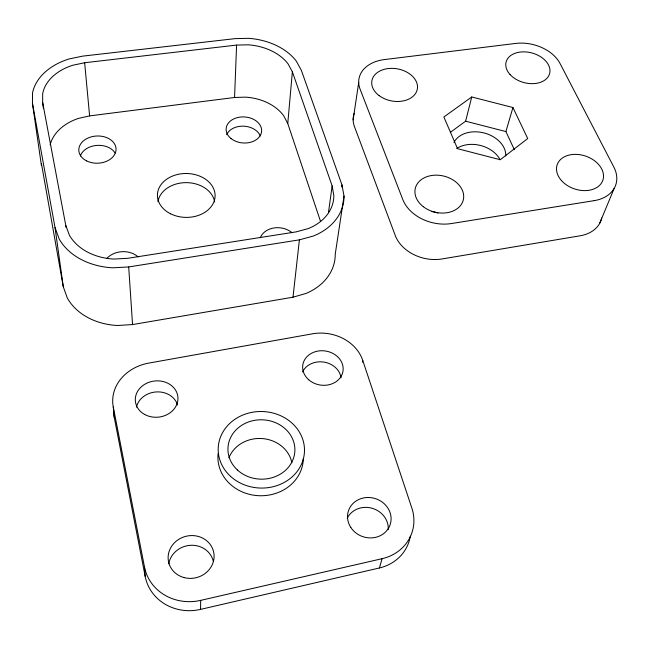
<?xml version="1.0" encoding="UTF-8"?>
<svg xmlns="http://www.w3.org/2000/svg" width="649" height="649" viewBox="0 0 649 649"><rect width="100%" height="100%" fill="white"/><g stroke="black" fill="none" stroke-linecap="round" stroke-linejoin="round"><path stroke-width="0.97" d="M41.431 165.592L32.45 103.353L32.515 93.067A60.373 42.696 -1.6 0 1 68.964 58.994L82.545 56.147L235.157 38.624L248.486 38.323A57.55 40.757 4.5 0 1 296.317 61.128L301.323 70.254L341.991 184.957L344.011 196.087L335.233 254.254A57.939 45.884 5.2 0 1 306.117 293.413L292.999 297.201L132.55 324.565L117.639 325.49A60.795 48.107 -4 0 1 67.277 297.923L63.286 286.769L41.431 163.58M200.557 609.387L200.695 600.366A47.361 43.743 -13.1 0 1 144.492 567.031L113.267 406.972A43.832 37.277 -6 0 1 148.856 363.083L312.38 333.821A41.706 35.322 8.5 0 1 362.75 360.43L411.864 508.126A45.073 41.098 17.8 0 1 382.115 558.684L379.373 567.98L200.557 609.387A46.687 43.288 -14.2 0 1 145.181 576.45L114.338 417.859A43.248 36.993 -6.4 0 1 113.778 413.015M50.135 144.865A47.848 34.989 -2.4 0 1 78.415 118.418L89.611 115.895L234.557 97.48L236.593 45.081L248.145 44.813A47.904 33.918 4.5 0 1 288.075 63.902L292.366 71.804L332.134 185.898L333.829 195.511A51.19 39.078 5.7 0 1 308.137 228.626L296.163 231.871L127.545 258.334L113.9 259.056A53.818 41.13 -2.8 0 1 69.443 235.295L65.768 225.422L42.664 102.574L42.664 93.707A50.249 35.533 -1.6 0 1 72.883 65.225L84.646 62.742L236.593 45.081M320.476 221.228L287.767 123.537L292.366 71.804M292.999 297.201L299.408 239.846L313.321 236.041A61.501 46.963 5.7 0 0 344.011 196.087M328.435 212.734L332.134 185.898M341.699 186.936L341.991 184.957M353.129 119.87L358.702 82.382M362.377 362.256L362.75 360.43M450.333 132.355L465.617 121.201L471.742 96.977L512.937 107.523L527.726 138.553L500.233 159.719L457.545 148.686L443.867 116.982L471.742 96.977M514.332 149.668L505.904 131.56L512.937 107.523M599.53 223.637L614.165 188.413M200.695 600.366L382.115 558.684M32.45 103.353L55.027 227.572L59.221 239.067A64.665 49.429 -2.8 0 0 112.804 267.802L128.697 266.942L299.408 239.846M234.557 97.48L245.598 97.139A45.69 33.488 4.1 0 1 283.694 115.757L287.767 123.537M465.617 121.201L505.904 131.56M55.027 227.572L63.286 286.769M42.664 102.574L43.467 108.553M65.768 225.422L66.028 227.393M113.267 406.972L114.338 417.859M84.646 62.742L89.611 115.895M144.492 567.031L145.181 576.45M128.697 266.942L132.55 324.565M260.338 237.696A18.943 14.911 5.3 0 1 292.042 232.723M80.362 155.979A18.456 13.572 -2.5 0 1 96.612 145.425A18.456 13.572 -2.5 0 1 115.076 152.986M226.647 134.684A17.628 12.996 4 0 1 243.529 126.166A17.628 12.996 4 0 1 260.273 135.917M106.72 258.545A19.884 15.649 -3.8 0 1 138.05 256.89M157.926 201.717A28.588 21.879 0.7 0 1 186.287 182.637A28.588 21.879 0.7 0 1 214.673 201.977M347.231 518.186A21.66 19.851 18.1 0 1 371.926 508.208A21.66 19.851 18.1 0 1 388.256 529.535M136.444 407.101A21.076 18.026 -6.4 0 1 156.555 391.915A21.076 18.026 -6.4 0 1 177.51 404.976M302.58 371.909A20.062 17.101 8.4 0 1 323.819 362.069A20.062 17.101 8.4 0 1 341.058 377.823M410.298 536.212A44.44 40.733 18.2 0 1 379.373 567.98M168.748 563.819A22.756 21.093 -14.1 0 1 190.571 545.298A22.756 21.093 -14.1 0 1 213.286 561.312M228.927 457.764A32.685 29.254 1.8 0 1 262.326 438.57A32.685 29.254 1.8 0 1 291.872 462.656M303.318 458.397A42.712 38.031 2.1 0 1 258.221 495.674A42.712 38.031 2.1 0 1 218.129 453.505M453.951 142.585A27.023 19.657 14.4 0 1 484.065 132.964A27.023 19.657 14.4 0 1 505.733 155.955M456.75 148.516A26.706 19.592 14.5 0 1 500.063 159.711M601.712 217.999A36.466 26.844 19 0 1 580.06 235.806L442.115 258.943A37.277 28.726 13.5 0 1 395.241 235.457L354.451 126.604A34.949 25.319 10.3 0 1 354.184 113.34M431.958 211.59A23.81 18.342 13.5 0 1 437.929 213.067M594.143 200.655L451.485 223.54A38.648 29.091 13.4 0 1 402.786 199.503L360.098 89.181A36.149 25.522 10.4 0 1 384.346 59.586L515.85 43.41A35.233 24.013 14.9 0 1 560.022 63.456L613.857 167.093A37.772 27.128 18.6 0 1 594.143 200.655M86.601 160.887A18.626 13.613 -2.3 0 0 115.96 150.568A18.626 13.613 -2.3 0 0 89.732 137.345A18.626 13.613 -2.3 0 0 86.601 160.887M230.955 138.488A17.783 13.029 4.1 0 0 260.89 134.278A17.783 13.029 4.1 0 0 239.781 117.136A17.783 13.029 4.1 0 0 230.955 138.488M170.573 213.781A28.848 21.952 0.8 0 0 215.062 196.744A28.848 21.952 0.8 0 0 173.129 175.822A28.848 21.952 0.8 0 0 170.573 213.781M144.711 414.492A21.36 18.172 -5.9 0 0 177.907 399.695A21.36 18.172 -5.9 0 0 147.25 382.975A21.36 18.172 -5.9 0 0 144.711 414.492M350.793 527.434A21.969 20.03 17.8 0 0 388.516 528.197A21.969 20.03 17.8 0 0 368.608 497.491A21.969 20.03 17.8 0 0 350.793 527.434M308.705 379.762A20.33 17.215 8.5 0 0 342.526 373.151A20.33 17.215 8.5 0 0 317.466 351.158A20.33 17.215 8.5 0 0 308.705 379.762M184 577.561A23.08 21.32 -13 0 0 213.602 551.804A23.08 21.32 -13 0 0 175.725 541.574A23.08 21.32 -13 0 0 184 577.561M237.42 469.99A33.488 29.692 2.3 0 0 293.632 457.829A33.488 29.692 2.3 0 0 253.183 420.625A33.488 29.692 2.3 0 0 237.42 469.99M230.557 476.358A43.167 38.275 2.3 0 0 302.929 460.376A43.167 38.275 2.3 0 0 250.538 412.634A43.167 38.275 2.3 0 0 230.557 476.358M379.17 95.663A23.096 16.298 10.4 0 0 416.983 90.462A23.096 16.298 10.4 0 0 387.68 68.624A23.096 16.298 10.4 0 0 379.17 95.663M510.057 74.538A22.504 15.333 14.9 0 0 548.105 76.833A22.504 15.333 14.9 0 0 525.455 51.904A22.504 15.333 14.9 0 0 510.057 74.538M561.417 180.511A24.127 17.328 18.6 0 0 601.777 182.564A24.127 17.328 18.6 0 0 576.815 154.397A24.127 17.328 18.6 0 0 561.417 180.511M423.27 206.674A24.686 18.578 13.4 0 0 463.248 200.127A24.686 18.578 13.4 0 0 431.407 175.538A24.686 18.578 13.4 0 0 423.27 206.674"/></g></svg>
